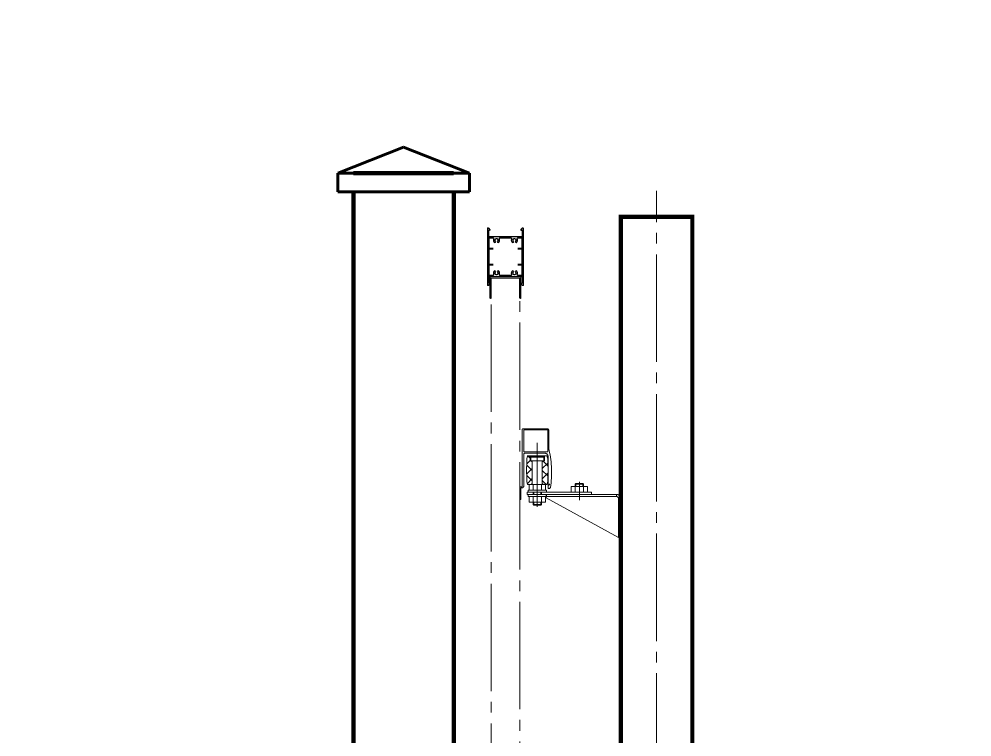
# Model space of a CAD drawing. Header units: millimetres. Extents: x 0 to 594, y 0 to 420.
# Drawn here: x 460.9 to 594, y 319.7 to 420 of the extents above; entities that cross this region are included whole.
import ezdxf

# ---------------------------------------------------------------- set-up
doc = ezdxf.new("R2010")
doc.units = ezdxf.units.MM
doc.linetypes.add('K5LT_AXLED', pattern=[19.5, 15, -1.5, 1.5, -1.5])
doc.linetypes.add('K5LT_BASIC', pattern=[0])
doc.layers.add('Системный слой', color=7, linetype='Continuous')

# ---------------------------------------------------------------- blocks, each defined once
blk = doc.blocks.new('U8')
at = {"layer": 'Системный слой', "color": 30, "linetype": 'K5LT_AXLED', "lineweight": 18, "true_color": 0xff8000}
for p, q in [((532.15, 355), (534.42, 355)), ((532.15, 354.2), (532.15, 355)), ((534.42, 354.2), (532.15, 354.2)), ((534.42, 355), (534.42, 354.2))]:
    blk.add_line(p, q, dxfattribs=at)
blk = doc.blocks.new('U9')
at = {"layer": 'Системный слой', "color": 30, "linetype": 'K5LT_AXLED', "lineweight": 18, "true_color": 0xff8000}
for p, q in [((532, 354.2), (534.6, 354.2)), ((532, 353.92), (532, 354.2)), ((534.6, 354.2), (534.6, 353.92)), ((534.6, 353.92), (532, 353.92))]:
    blk.add_line(p, q, dxfattribs=at)
blk = doc.blocks.new('U10')
at = {"layer": 'Системный слой', "color": 30, "linetype": 'K5LT_AXLED', "lineweight": 18, "true_color": 0xff8000}
for p, q in [((534.6, 353.62), (532, 353.62)), ((532, 353.62), (532, 353.33)), ((532, 353.33), (534.6, 353.33)), ((534.6, 353.33), (534.6, 353.62))]:
    blk.add_line(p, q, dxfattribs=at)
blk = doc.blocks.new('U11')
at = {"layer": 'Системный слой', "color": 30, "linetype": 'K5LT_AXLED', "lineweight": 18, "true_color": 0xff8000}
for p, q in [((534.42, 353.33), (532.15, 353.33)), ((532.15, 353.33), (532.15, 352.53)), ((534.42, 352.53), (534.42, 353.33)), ((532.15, 352.53), (534.42, 352.53))]:
    blk.add_line(p, q, dxfattribs=at)
blk = doc.blocks.new('U12')
at = {"layer": 'Системный слой', "color": 30, "linetype": 'K5LT_AXLED', "lineweight": 18, "true_color": 0xff8000}
for p, q in [((540.32, 354.72), (538.05, 354.72)), ((538.05, 354.72), (538.05, 353.92)), ((540.32, 353.92), (540.32, 354.72)), ((538.05, 353.92), (540.32, 353.92))]:
    blk.add_line(p, q, dxfattribs=at)
blk = doc.blocks.new('U83')
at = {"layer": 'Системный слой', "color": 30, "linetype": 'K5LT_AXLED', "lineweight": 18, "true_color": 0xff8000}
for p, q in [((531.2, 362.72), (531.2, 360.62)), ((531.25, 362.77), (534.7, 362.77)), ((531.4, 362.57), (531.4, 359.59)), ((531.45, 362.62), (534.7, 362.62)), ((534.75, 362.57), (534.75, 359.59)), ((534.9, 362.57), (534.9, 360.12)), ((531.2, 360.62), (531.2, 354.72)), ((531.45, 359.54), (534.7, 359.54)), ((531.6, 359.39), (534.3, 359.39)), ((531.4, 359.19), (531.4, 354.77)), ((534.8, 358.89), (534.8, 354.44)), ((530.85, 354.62), (530.85, 352.97)), ((530.9, 354.67), (531.15, 354.67)), ((531, 354.47), (531, 352.97)), ((531.05, 354.52), (531.15, 354.52)), ((534.8, 354.44), (534.93, 354.44)), ((530.9, 352.92), (530.95, 352.92))]:
    blk.add_line(p, q, dxfattribs=at)
for centre, radius, start, end in [((531.25, 362.72), 0.05, 90, 180), ((531.45, 362.57), 0.05, 90, 180), ((534.7, 362.57), 0.2, 0, 90), ((534.7, 362.57), 0.05, 0, 90), ((531.45, 359.59), 0.05, 180, 270), ((531.6, 359.19), 0.2, 90, 180), ((534.3, 358.89), 0.5, 0, 90), ((534.7, 359.59), 0.05, 270, 0), ((536.4, 360.12), 1.5, 180, 193.5186), ((522.27, 356.72), 13.03, 350.6303, 13.5186), ((530.9, 354.62), 0.05, 90, 180), ((531.05, 354.47), 0.05, 90, 180), ((531.15, 354.77), 0.25, 270, 0), ((531.15, 354.72), 0.05, 270, 0), ((534.93, 354.64), 0.2, 270, 350.6303), ((530.9, 352.97), 0.05, 180, 270), ((530.95, 352.97), 0.05, 270, 0)]:
    blk.add_arc(centre, radius, start, end, dxfattribs=at)
blk.add_open_spline([(531.4, 361.54), (531.4, 361.2), (531.4, 360.57), (531.4, 360.24)], degree=1, knots=[0, 0, 3.35, 9.65, 13, 13], dxfattribs=at)

msp = doc.modelspace()

# ---------------------------------------------------------------- hatches: boundary and pattern name
at = {"layer": 'Системный слой'}
h = msp.add_hatch(dxfattribs=at)
h.set_pattern_fill('Неметалл', angle=45, style=0, pattern_type=0)
h.set_pattern_definition([(45, (0, 0), (-0.7071068, 0.7071068), []), (135, (0, 0), (-0.7071068, -0.7071068), [])])
h.paths.add_polyline_path([(531.8502, 356.5042), (531.8502, 355.4042), (531.9502, 355.0042), (532.4502, 355.0042), (532.6002, 355.1542), (532.6002, 358.1542), (532.4502, 358.3042), (532.3002, 358.3042), (532.3002, 359.0042), (531.9502, 359.0042), (531.8502, 358.6042), (531.8502, 357.5042), (531.8002, 357.5042), (531.8002, 356.5042)])
h.paths.add_polyline_path([(534.7502, 355.4042), (534.7502, 356.5042), (534.8002, 356.5042), (534.8002, 357.5042), (534.7502, 357.5042), (534.7502, 358.6042), (534.6502, 359.0042), (534.3002, 359.0042), (534.3002, 358.3042), (534.1502, 358.3042), (534.0002, 358.1542), (534.0002, 355.1542), (534.1502, 355.0042), (534.6502, 355.0042)])

# ---------------------------------------------------------------- linework, layer by layer
at = {"layer": 'Системный слой', "color": 5, "linetype": 'K5LT_BASIC', "lineweight": 60, "true_color": 0x0000ff}
for p, q in [((514.6248, 402.0862), (505.4248, 398.4862)), ((514.6248, 402.0862), (523.8248, 398.4862)), ((514.6248, 398.4862), (505.4248, 398.4862)), ((505.4248, 398.4862), (505.4248, 395.8862)), ((514.6248, 398.4862), (523.8248, 398.4862)), ((523.8248, 398.4862), (523.8248, 395.8862)), ((505.4248, 395.8862), (514.6248, 395.8862)), ((523.8248, 395.8862), (514.6248, 395.8862))]:
    msp.add_line(p, q, dxfattribs=at)
at = {"layer": 'Системный слой', "color": 30, "linetype": 'K5LT_AXLED', "lineweight": 18, "true_color": 0xff8000}
for p, q in [((549.9496, 216.1348), (549.9496, 395.9991)), ((526.8502, 306.64), (526.8502, 383.8135)), ((530.8502, 304.1112), (530.8502, 381.0618)), ((533.3002, 360.835), (533.3002, 351.8889)), ((531.9502, 359.0042), (531.8502, 358.6042)), ((531.8502, 357.5042), (531.8502, 358.6042)), ((531.9502, 359.0042), (533.3002, 359.0042)), ((532.3002, 358.3042), (532.3002, 359.0042)), ((532.3002, 358.3042), (532.6002, 358.3042)), ((532.4002, 358.8042), (532.4502, 358.8542)), ((532.4002, 358.8042), (532.4002, 358.3042)), ((532.4002, 358.8042), (534.2002, 358.8042)), ((532.4002, 358.3042), (532.4502, 358.2542)), ((532.4002, 358.3042), (534.2002, 358.3042)), ((532.4502, 358.8542), (534.1502, 358.8542)), ((532.6002, 358.1542), (532.4502, 358.3042)), ((532.6002, 355.0042), (532.6002, 358.3042)), ((533.3002, 359.1318), (533.3002, 354.8706)), ((533.3002, 359.0042), (534.6502, 359.0042)), ((534.0002, 355.0042), (534.0002, 358.3042)), ((534.0002, 358.1542), (534.1502, 358.3042)), ((534.0002, 358.3042), (534.3002, 358.3042)), ((534.2002, 358.8042), (534.1502, 358.8542)), ((534.1502, 358.2542), (534.2002, 358.3042)), ((534.2002, 358.8042), (534.2002, 358.3042)), ((534.3002, 358.3042), (534.3002, 359.0042)), ((534.6502, 359.0042), (534.7502, 358.6042)), ((534.7502, 357.5042), (534.7502, 358.6042)), ((531.8002, 356.5042), (531.8002, 357.5042)), ((531.8002, 357.5042), (531.8502, 357.5042)), ((534.7502, 357.5042), (534.8002, 357.5042)), ((534.8002, 356.5042), (534.8002, 357.5042)), ((531.8002, 356.5042), (531.8502, 356.5042)), ((531.8502, 355.4042), (531.8502, 356.5042)), ((531.9502, 355.0042), (531.8502, 355.4042)), ((534.6502, 355.0042), (534.7502, 355.4042)), ((534.7502, 355.4042), (534.7502, 356.5042)), ((534.7502, 356.5042), (534.8002, 356.5042)), ((539.1712, 352.8212), (539.1712, 355.3574)), ((531.9502, 355.0042), (534.6502, 355.0042)), ((532.6002, 355.1542), (532.4502, 355.0042)), ((532.4502, 355.0042), (534.1502, 355.0042)), ((532.7002, 355.0042), (532.7002, 354.1992)), ((533.9002, 355.0042), (533.9002, 354.1992)), ((534.0002, 355.1542), (534.1502, 355.0042)), ((538.6712, 355.1421), (538.5712, 355.0421)), ((539.7712, 355.0421), (538.5712, 355.0421)), ((538.5712, 353.9246), (538.5712, 355.0421)), ((539.6712, 355.1421), (538.6712, 355.1421)), ((538.6712, 355.0421), (538.6712, 354.7201)), ((539.7712, 355.0421), (539.6712, 355.1421)), ((539.6712, 355.0421), (539.6712, 354.7201)), ((539.7712, 353.9246), (539.7712, 355.0421)), ((532.7002, 353.9154), (531.9002, 353.9154)), ((531.9002, 353.9154), (531.9002, 353.6154)), ((531.9002, 353.6154), (532.7002, 353.615)), ((532.0002, 353.915), (540.8508, 353.9154)), ((532.0002, 353.615), (544.3496, 353.615)), ((532.7002, 353.9154), (532.7002, 353.6055)), ((532.7002, 353.3217), (532.7002, 352.2042)), ((532.8002, 353.6055), (532.8002, 353.9154)), ((533.8002, 353.6055), (533.8002, 353.9154)), ((533.9002, 353.9154), (533.9002, 353.6055)), ((533.9002, 353.3217), (533.9002, 352.2042)), ((534.5512, 353.615), (534.5512, 353.115)), ((544.3496, 353.315), (534.5512, 353.315)), ((534.5512, 353.115), (544.6496, 347.615)), ((544.3496, 353.615), (538.9982, 353.615)), ((540.8508, 353.9154), (540.8508, 353.6154)), ((541.4508, 353.615), (542.5008, 353.615)), ((544.3496, 353.315), (544.3496, 353.615)), ((544.6496, 347.615), (544.6496, 353.015)), ((544.6496, 352.8212), (544.9496, 352.8212)), ((544.9496, 347.615), (544.9496, 353.015)), ((532.7002, 352.2042), (532.8002, 352.1042)), ((532.7002, 352.2042), (533.9002, 352.2042)), ((532.8002, 352.2042), (532.8002, 352.5262)), ((532.8002, 352.1042), (533.8002, 352.1042)), ((533.8002, 352.2042), (533.8002, 352.5262)), ((533.8002, 352.1042), (533.9002, 352.2042)), ((544.6496, 350.3282), (544.9496, 350.3282)), ((544.6496, 347.615), (544.9496, 347.615))]:
    msp.add_line(p, q, dxfattribs=at)
at = {"layer": 'Системный слой', "color": 5, "linetype": 'K5LT_BASIC', "true_color": 0x0000ff, "const_width": 0.6}
for points in [[(507.6248, 398.4862), (521.6248, 398.4862)], [(521.6248, 395.8862), (521.6248, 273.8862), (507.6248, 273.8862), (507.6248, 395.8862)], [(554.9496, 311.8398), (554.9496, 392.399), (544.9496, 392.399), (544.9496, 312.7699)]]:
    msp.add_lwpolyline(points, dxfattribs=at)
at = {"layer": 'Системный слой', "color": 30, "linetype": 'K5LT_AXLED', "true_color": 0xff8000, "const_width": 0.18}
for points in [[(526.6875, 390.5967, -0.64688657), (526.6502, 390.5135), (526.5002, 390.5135), (526.5002, 389.6135), (531.2002, 389.6135), (531.2002, 390.5135), (531.0502, 390.5135, -0.64688657), (531.0128, 390.5967), (531.1754, 390.7799, -0.21441272), (531.2502, 390.8135), (531.3002, 390.8135, -0.41421356), (531.3502, 390.7635), (531.3502, 382.8635, -0.41421356), (531.3002, 382.8135), (531.2502, 382.8135, -0.21441272), (531.1754, 382.8471), (531.0128, 383.0303, -0.64688657), (531.0502, 383.1135), (531.2002, 383.1135), (531.2002, 384.0135), (526.5002, 384.0135), (526.5002, 383.1135), (526.6502, 383.1135, -0.64688657), (526.6875, 383.0303), (526.5249, 382.8471, -0.21441272), (526.4502, 382.8135), (526.4002, 382.8135, -0.41421356), (526.3502, 382.8635), (526.3502, 390.7635, -0.41421356), (526.4002, 390.8135), (526.4502, 390.8135, -0.21441272), (526.5249, 390.7799)], [(526.5502, 387.8635), (527.0502, 387.8635), (527.0502, 387.9935), (526.5502, 387.9935), (526.5502, 389.4135), (527.1256, 389.4135, -0.53648656), (527.2177, 389.2747, 0.37812703), (527.3927, 388.7541), (527.4927, 388.9273, -3.73205081), (527.7077, 388.9273), (527.8077, 388.7541, 0.37812703), (527.9826, 389.2747, -0.53648656), (528.0747, 389.4135), (529.6256, 389.4135, -0.53648656), (529.7177, 389.2747, 0.37812703), (529.8927, 388.7541), (529.9927, 388.9273, -3.73205081), (530.2077, 388.9273), (530.3077, 388.7541, 0.37812703), (530.4826, 389.2747, -0.53648656), (530.5747, 389.4135), (531.1502, 389.4135), (531.1502, 387.9935), (530.6502, 387.9935), (530.6502, 387.8635), (531.1502, 387.8635), (531.1502, 385.7635), (530.6502, 385.7635), (530.6502, 385.6335), (531.1502, 385.6335), (531.1502, 384.2135), (530.5747, 384.2135, -0.53648656), (530.4826, 384.3523, 0.37812703), (530.3077, 384.8729), (530.2077, 384.6997, -3.73205081), (529.9927, 384.6997), (529.8927, 384.8729, 0.37812703), (529.7177, 384.3523, -0.53648656), (529.6256, 384.2135), (528.0747, 384.2135, -0.53648656), (527.9826, 384.3523, 0.37812703), (527.8077, 384.8729), (527.7077, 384.6997, -3.73205081), (527.4927, 384.6997), (527.3927, 384.8729, 0.37812703), (527.2177, 384.3523, -0.53648656), (527.1256, 384.2135), (526.5502, 384.2135), (526.5502, 385.6335), (527.0502, 385.6335), (527.0502, 385.7635), (526.5502, 385.7635)], [(526.8501, 383.8135), (530.8501, 383.8135), (530.8501, 381.0635, 0.41421356), (530.9001, 381.0135), (530.9501, 381.0135, 0.41421356), (531.0001, 381.0635), (531.0001, 381.6635), (530.9501, 381.7135), (531.0001, 381.7635), (531.0001, 383.9635, 0.41421356), (530.9501, 384.0135), (526.7501, 384.0135, 0.41421356), (526.7001, 383.9635), (526.7001, 381.7635), (526.7501, 381.7135), (526.7001, 381.6635), (526.7001, 381.0635, 0.41421356), (526.7501, 381.0135), (526.8001, 381.0135, 0.41421356), (526.8501, 381.0635)]]:
    msp.add_lwpolyline(points, format="xyb", close=True, dxfattribs=at)
at = {"layer": 'Системный слой', "color": 30, "linetype": 'K5LT_AXLED', "lineweight": 18, "true_color": 0xff8000}
for centre, radius, start, end in [((534.8002, 355.0706), 0.2, 270, 0), ((544.3496, 353.015), 0.6, 0, 90), ((544.3496, 353.015), 0.3, 0, 90)]:
    msp.add_arc(centre, radius, start, end, dxfattribs=at)

# ---------------------------------------------------------------- block references
at = {"layer": 'Системный слой'}
for name in ['U83', 'U9', 'U8', 'U12', 'U10', 'U11']:
    msp.add_blockref(name, (0, 0), dxfattribs=at)

doc.saveas('drawing.dxf')
